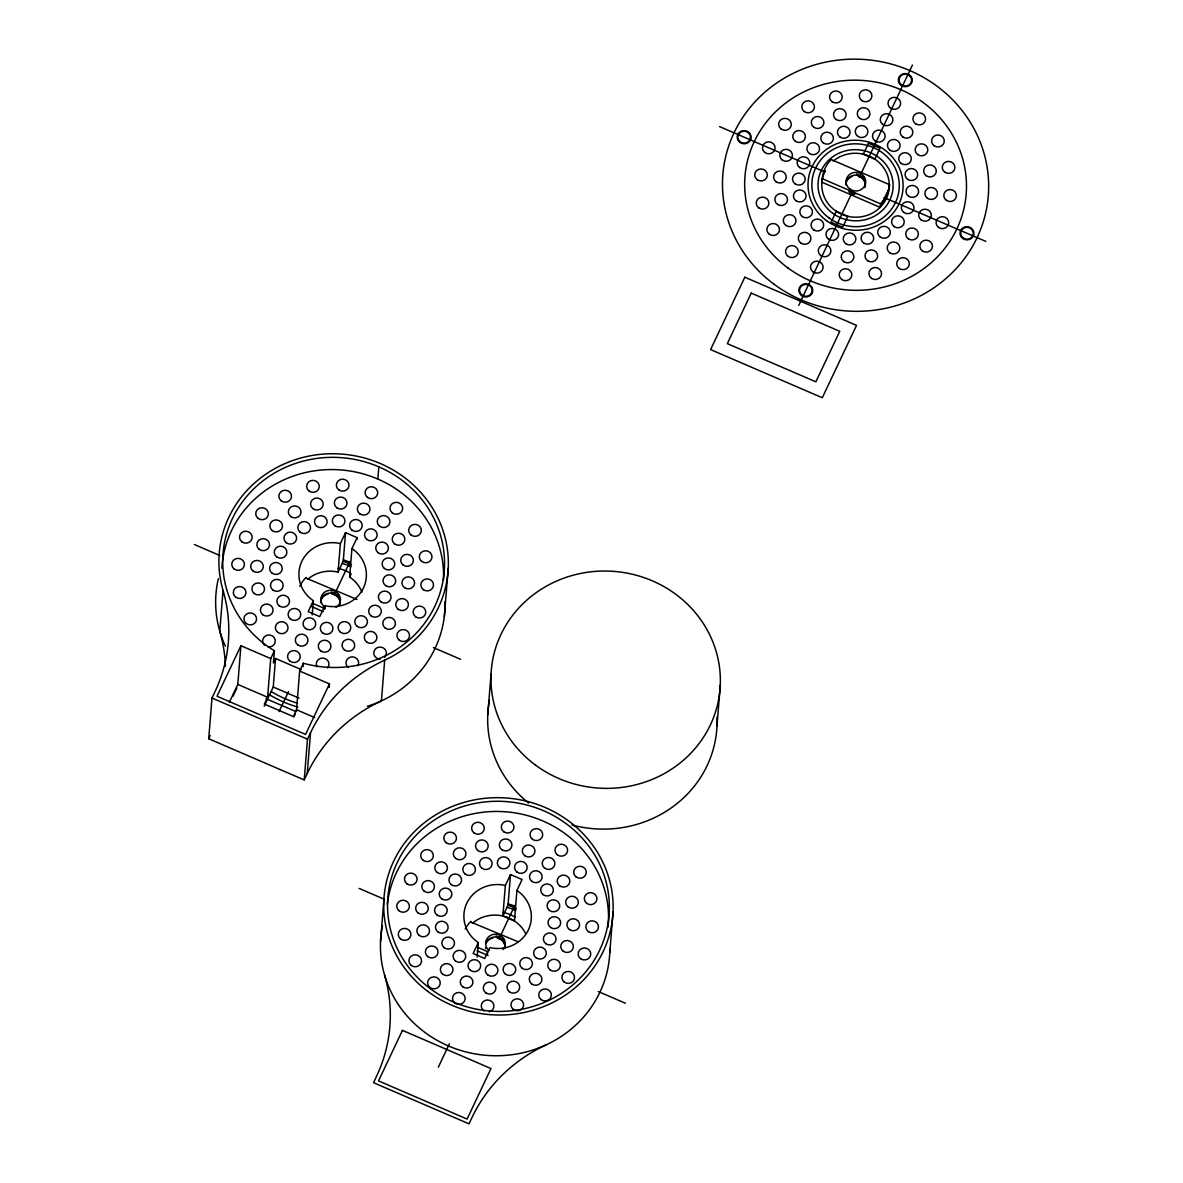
<?xml version="1.0" encoding="UTF-8"?>
<svg xmlns="http://www.w3.org/2000/svg" width="1183" height="1183" viewBox="0 0 1183 1183"><rect width="100%" height="100%" fill="white"/><g stroke="black" fill="none" stroke-linecap="round" stroke-linejoin="round"><path stroke-width="1.5" d="M208.711 738.754L211.994 698.014L215.025 691.597A158.507 150.049 4.6 0 0 223.055 590.465A114.766 108.644 4.6 0 1 296.061 459.418A114.766 108.644 4.6 0 1 439.411 521.23A114.766 108.644 4.6 0 1 384.682 660.158L381.414 700.883A158.507 150.049 4.6 0 0 307.24 773.505L304.208 779.922L208.711 738.754L210.234 735.53M223.055 590.465L219.772 631.19A158.507 150.049 4.6 0 1 225.421 666.34M229.31 702.347L237.798 684.41L240.903 645.726L270.715 658.576L267.595 697.275L264.371 704.092L293.31 716.573L296.534 709.741L299.654 671.042L303.351 663.249A110.951 105.036 4.6 0 0 443.27 547.463A110.951 105.036 4.6 0 0 272.874 473.999A110.951 105.036 4.6 0 0 274.412 650.768L273.421 662.983L275.55 658.502L301.266 669.593M264.208 706.133L273.243 687.012L275.55 658.502M305.998 578.147L356.985 599.441M303.07 666.739L303.351 663.249M312.194 614.953L313.347 600.698A33.76 31.956 4.6 0 1 301.828 561.348A33.76 31.956 4.6 0 1 340.364 543.574L345.54 532.646L357.118 537.644L356.97 539.418M304.208 779.922L307.491 739.198L310.523 732.765A158.507 150.049 4.6 0 1 384.682 660.158M307.24 773.505L310.523 732.765M324.63 609.26L324.778 607.471M307.891 579.093A33.76 31.956 4.6 0 1 338.072 572.084L340.364 543.574M329.17 687.412L329.466 683.907L299.654 671.042M338.072 572.084L343.247 561.171L345.54 532.646M361.924 592.121A33.76 31.956 4.6 0 0 349.65 577.082L351.942 548.572L357.118 537.644M377.85 479.056L378.841 466.841M380.542 941.461L383.81 900.721M444.305 616.624L448.224 568.461M470.804 922.075L518.154 941.801M487.751 714.828L491.034 674.088M477.148 956.973L478.316 942.585A33.76 31.956 4.6 0 1 466.797 903.235A33.76 31.956 4.6 0 1 505.333 885.461L510.509 874.548L522.073 879.531L516.912 890.459L514.457 921.01L502.879 916.012L505.333 885.461M502.879 916.012L508.039 905.099L510.509 874.548M609.763 952.685L613.045 911.945M716.987 726.051L720.27 685.312M822.229 178.677L821.934 182.241L880.152 207.35L889.202 188.23L889.483 184.666L831.265 159.572A33.76 31.956 4.6 0 0 822.229 178.677L880.433 203.787L880.152 207.35M240.903 645.726L217.007 696.24L305.569 734.421L329.466 683.907M233.007 696.225L236.866 688.077M270.715 658.576L274.412 650.768M313.347 600.698L308.172 611.626L319.75 616.609L324.911 605.696A33.76 31.956 4.6 0 0 363.462 587.921A33.76 31.956 4.6 0 0 351.942 548.572M279.04 711.619L288.504 691.582M334.301 594.798L350.079 561.437M349.65 577.082L351.129 573.962M293.902 717.016L295.41 713.837M478.316 942.585L473.141 953.513L484.719 958.511L489.88 947.583A33.76 31.956 4.6 0 0 528.431 929.808A33.76 31.956 4.6 0 0 516.912 890.459M438.316 1067.214L449.363 1043.85M499.108 938.725L514.886 905.35M798.732 305.391L851.612 193.583M859.509 176.903L912.404 65.095M856.448 174.108L864.241 177.48M719.56 126.596L824.684 171.934M884.041 197.517L985.794 241.391M343.247 561.171L351.514 564.735M331.225 592.018L339.033 595.389M194.337 544.505L219.772 555.478M433.436 647.604L460.571 659.301M312.77 603.389L324.896 608.624M311.277 606.435L323.329 611.626M273.243 687.012L298.974 698.103M237.798 684.41L267.595 697.275M296.534 709.741L314.752 717.593M266.027 698.695L296.105 711.663M211.994 698.014L307.491 739.198M508.039 905.099L516.32 908.662M496.032 935.945L503.84 939.302M359.144 888.433L384.579 899.391M598.243 991.517L625.378 1003.228M477.577 947.317L487.278 951.502M477.296 950.881L488.135 955.553M833.246 161.065A33.76 31.956 4.6 0 1 887.516 175.217A33.76 31.956 4.6 0 1 853.298 217.125A33.76 31.956 4.6 0 1 825.35 170.736M854.244 194.456A9.834 9.301 4.6 0 1 849.202 192.267M846.599 181.369A9.834 9.301 4.6 0 1 852.056 176.518M858.252 176.311A9.834 9.301 4.6 0 1 865.276 183.912M889.483 184.666A33.76 31.956 4.6 0 1 880.433 203.787M845.83 184.873A9.834 9.301 4.6 0 1 856.965 175.217A9.834 9.301 4.6 0 1 864.921 187.52M856.196 193.716A9.834 9.301 4.6 0 1 848.61 190.877M296.977 703.072A110.951 105.036 4.6 0 1 271.188 691.523M342.316 563.404A43.741 41.42 4.6 0 1 350.981 566.79M343.351 559.943A47.557 45.013 4.6 0 1 349.724 562.191M338.013 568.387A37.56 35.564 4.6 0 1 350.375 573.223M321.377 599.278A9.834 9.301 4.6 0 1 328.179 594.058M331.669 593.94A9.834 9.301 4.6 0 1 340.053 601.822M299.817 586.295A33.76 31.956 4.6 0 1 306.042 577.481M320.608 602.783A9.834 9.301 4.6 0 1 331.743 593.127A9.834 9.301 4.6 0 1 339.713 605.43M325.059 607.204A9.834 9.301 4.6 0 1 323.343 593.289A9.834 9.301 4.6 0 1 338.131 593.615A9.834 9.301 4.6 0 1 335.957 607.456M445.03 601.452A114.766 108.644 4.6 0 1 367.425 706.295M297.805 707.079A114.766 108.644 4.6 0 1 268.763 694.317M225.435 646.258A114.766 108.644 4.6 0 1 218.352 578.694M221.872 568.254A110.951 105.036 4.6 0 1 337.909 469.725A110.951 105.036 4.6 0 1 443.462 580.054M380.394 659.064A6.344 6.004 4.6 0 1 373.917 651.67A6.344 6.004 4.6 0 1 383.129 647.811A6.344 6.004 4.6 0 1 384.652 657.275M348.334 667.537A6.344 6.004 4.6 0 1 347.137 659.419A6.344 6.004 4.6 0 1 355.595 657.792A6.344 6.004 4.6 0 1 357.961 665.689M316.97 666.798A6.344 6.004 4.6 0 1 318.981 659.168A6.344 6.004 4.6 0 1 327.262 660.055A6.344 6.004 4.6 0 1 327.528 667.951M264.711 645.4A6.344 6.004 4.6 0 1 265.879 635.7A6.344 6.004 4.6 0 1 275.195 639.973A6.344 6.004 4.6 0 1 267.979 646.894M609.881 948.5A114.766 108.644 4.6 0 1 484.054 1055.147A114.766 108.644 4.6 0 1 382.479 925.668M384.579 975.117A158.507 150.049 4.6 0 1 376.549 1076.249L373.517 1082.682L469.015 1123.85L472.047 1117.432A158.507 150.049 4.6 0 1 546.221 1044.811M387.344 904.241A110.951 105.036 4.6 0 1 508.705 812.07A110.951 105.036 4.6 0 1 608.062 927.088M472.431 923.243A33.76 31.956 4.6 0 1 525.74 933.801M484.098 1010.977A6.344 6.004 4.6 0 1 483.27 1001.572A6.344 6.004 4.6 0 1 493.119 1003.11A6.344 6.004 4.6 0 1 489.274 1011.79M465.23 929.01A33.76 31.956 4.6 0 1 470.849 921.394M485.666 943.99A9.834 9.301 4.6 0 1 497.525 937.232A9.834 9.301 4.6 0 1 504.771 948.515M485.725 948.589A9.834 9.301 4.6 0 1 485.518 947.657M489.126 950.585A9.834 9.301 4.6 0 1 487.914 937.454A9.834 9.301 4.6 0 1 501.755 936.433A9.834 9.301 4.6 0 1 502.967 949.55M487.78 953.173A9.834 9.301 4.6 0 1 487.337 952.655M486.849 942.038A9.834 9.301 4.6 0 1 492.986 937.986M497.156 937.986A9.834 9.301 4.6 0 1 504.549 944.448M502.819 912.315A37.56 35.564 4.6 0 1 515.182 917.15M508.158 903.871A47.557 45.013 4.6 0 1 514.531 906.119M507.123 907.317A43.741 41.42 4.6 0 1 515.788 910.718M717.002 716.972A114.766 108.644 4.6 0 1 572.01 824.98M528.594 803.035A114.766 108.644 4.6 0 1 489.451 700.351M744.817 277.206L710.584 349.577L822.289 397.739L856.522 325.369L744.817 277.206M402.442 1030.378L378.53 1080.892L467.093 1119.074L490.989 1068.56L402.442 1030.378M751.22 293.118L727.323 343.632L815.871 381.813L839.767 331.299L751.22 293.118M836.263 211.313L831.102 222.227L842.68 227.225L847.841 216.297L836.263 211.313M868.455 143.261L863.294 154.174L874.873 159.173L880.034 148.245L868.455 143.261M787.745 267.816A110.951 105.036 4.6 0 0 965.491 200.223A110.951 105.036 4.6 0 0 813.46 87.69A110.951 105.036 4.6 0 0 787.745 267.816M828.825 217.805A43.741 41.42 4.6 0 0 898.903 191.143A43.741 41.42 4.6 0 0 838.969 146.781A43.741 41.42 4.6 0 0 828.825 217.805M826.503 220.629A47.557 45.013 4.6 0 0 902.673 191.661A47.557 45.013 4.6 0 0 837.52 143.424A47.557 45.013 4.6 0 0 826.503 220.629M832.61 213.206A37.56 35.564 4.6 0 0 892.781 190.315A37.56 35.564 4.6 0 0 841.305 152.208A37.56 35.564 4.6 0 0 832.61 213.206M849.793 188.955A9.834 9.301 4.6 0 0 865.586 183.069A9.834 9.301 4.6 0 0 852.189 173.014A9.834 9.301 4.6 0 0 849.793 188.955M903.782 212.422A6.344 6.004 4.6 0 0 913.941 208.563A6.344 6.004 4.6 0 0 905.246 202.13A6.344 6.004 4.6 0 0 903.782 212.422M908.559 196.23A6.344 6.004 4.6 0 0 918.6 192.104A6.344 6.004 4.6 0 0 909.712 185.908A6.344 6.004 4.6 0 0 908.559 196.23M907.79 179.446A6.344 6.004 4.6 0 0 917.697 175.04A6.344 6.004 4.6 0 0 908.633 169.08A6.344 6.004 4.6 0 0 907.79 179.446M901.195 163.446A6.344 6.004 4.6 0 0 911.294 159.454A6.344 6.004 4.6 0 0 902.511 153.139A6.344 6.004 4.6 0 0 901.195 163.446M890.119 150.315A6.344 6.004 4.6 0 0 900.086 146.041A6.344 6.004 4.6 0 0 891.124 139.964A6.344 6.004 4.6 0 0 890.119 150.315M874.947 140.807A6.344 6.004 4.6 0 0 885.106 136.947A6.344 6.004 4.6 0 0 876.411 130.514A6.344 6.004 4.6 0 0 874.947 140.807M857.852 136.385A6.344 6.004 4.6 0 0 867.893 132.245A6.344 6.004 4.6 0 0 859.006 126.049A6.344 6.004 4.6 0 0 857.852 136.385M840.181 137.198A6.344 6.004 4.6 0 0 850.074 132.792A6.344 6.004 4.6 0 0 841.024 126.832A6.344 6.004 4.6 0 0 840.181 137.198M823.294 142.951A6.344 6.004 4.6 0 0 833.379 138.958A6.344 6.004 4.6 0 0 824.595 132.644A6.344 6.004 4.6 0 0 823.294 142.951M809.556 153.568A6.344 6.004 4.6 0 0 819.523 149.295A6.344 6.004 4.6 0 0 810.562 143.217A6.344 6.004 4.6 0 0 809.556 153.568M799.604 167.498A6.344 6.004 4.6 0 0 809.764 163.638A6.344 6.004 4.6 0 0 801.068 157.206A6.344 6.004 4.6 0 0 799.604 167.498M795.109 183.897A6.344 6.004 4.6 0 0 805.15 179.757A6.344 6.004 4.6 0 0 796.263 173.561A6.344 6.004 4.6 0 0 795.109 183.897M796.174 200.888A6.344 6.004 4.6 0 0 806.081 196.482A6.344 6.004 4.6 0 0 797.017 190.522A6.344 6.004 4.6 0 0 796.174 200.888M802.34 216.578A6.344 6.004 4.6 0 0 812.425 212.57A6.344 6.004 4.6 0 0 803.641 206.256A6.344 6.004 4.6 0 0 802.34 216.578M813.697 229.916A6.344 6.004 4.6 0 0 823.664 225.642A6.344 6.004 4.6 0 0 814.703 219.565A6.344 6.004 4.6 0 0 813.697 229.916M828.44 239.114A6.344 6.004 4.6 0 0 838.599 235.24A6.344 6.004 4.6 0 0 829.904 228.822A6.344 6.004 4.6 0 0 828.44 239.114M845.815 243.742A6.344 6.004 4.6 0 0 855.856 239.617A6.344 6.004 4.6 0 0 846.969 233.421A6.344 6.004 4.6 0 0 845.815 243.742M863.782 243.121A6.344 6.004 4.6 0 0 873.69 238.715A6.344 6.004 4.6 0 0 864.64 232.77A6.344 6.004 4.6 0 0 863.782 243.121M880.241 237.073A6.344 6.004 4.6 0 0 890.326 233.066A6.344 6.004 4.6 0 0 881.557 226.752A6.344 6.004 4.6 0 0 880.241 237.073M894.259 226.663A6.344 6.004 4.6 0 0 904.226 222.389A6.344 6.004 4.6 0 0 895.265 216.312A6.344 6.004 4.6 0 0 894.259 226.663M921.143 219.905A6.344 6.004 4.6 0 0 931.302 216.045A6.344 6.004 4.6 0 0 922.607 209.613A6.344 6.004 4.6 0 0 921.143 219.905M927.472 198.286A6.344 6.004 4.6 0 0 937.498 194.16A6.344 6.004 4.6 0 0 928.625 187.964A6.344 6.004 4.6 0 0 927.472 198.286M926.393 175.868A6.344 6.004 4.6 0 0 936.3 171.461A6.344 6.004 4.6 0 0 927.235 165.502A6.344 6.004 4.6 0 0 926.393 175.868M917.668 154.589A6.344 6.004 4.6 0 0 927.768 150.596A6.344 6.004 4.6 0 0 918.984 144.282A6.344 6.004 4.6 0 0 917.668 154.589M902.851 137.036A6.344 6.004 4.6 0 0 912.832 132.762A6.344 6.004 4.6 0 0 903.856 126.699A6.344 6.004 4.6 0 0 902.851 137.036M882.695 124.422A6.344 6.004 4.6 0 0 892.854 120.562A6.344 6.004 4.6 0 0 884.159 114.13A6.344 6.004 4.6 0 0 882.695 124.422M859.864 118.477A6.344 6.004 4.6 0 0 869.889 114.352A6.344 6.004 4.6 0 0 861.017 108.156A6.344 6.004 4.6 0 0 859.864 118.477M836.248 119.542A6.344 6.004 4.6 0 0 846.141 115.135A6.344 6.004 4.6 0 0 837.091 109.176A6.344 6.004 4.6 0 0 836.248 119.542M813.8 127.261A6.344 6.004 4.6 0 0 823.886 123.269A6.344 6.004 4.6 0 0 815.117 116.954A6.344 6.004 4.6 0 0 813.8 127.261M795.434 141.383A6.344 6.004 4.6 0 0 805.401 137.11A6.344 6.004 4.6 0 0 796.44 131.032A6.344 6.004 4.6 0 0 795.434 141.383M782.244 160.016A6.344 6.004 4.6 0 0 792.388 156.156A6.344 6.004 4.6 0 0 783.708 149.723A6.344 6.004 4.6 0 0 782.244 160.016M776.196 181.842A6.344 6.004 4.6 0 0 786.237 177.701A6.344 6.004 4.6 0 0 777.364 171.505A6.344 6.004 4.6 0 0 776.196 181.842M777.571 204.452A6.344 6.004 4.6 0 0 787.479 200.045A6.344 6.004 4.6 0 0 778.414 194.101A6.344 6.004 4.6 0 0 777.571 204.452M785.852 225.435A6.344 6.004 4.6 0 0 795.952 221.428A6.344 6.004 4.6 0 0 787.168 215.114A6.344 6.004 4.6 0 0 785.852 225.435M800.965 243.18A6.344 6.004 4.6 0 0 810.932 238.907A6.344 6.004 4.6 0 0 801.956 232.844A6.344 6.004 4.6 0 0 800.965 243.18M820.691 255.498A6.344 6.004 4.6 0 0 830.85 251.624A6.344 6.004 4.6 0 0 822.155 245.206A6.344 6.004 4.6 0 0 820.691 255.498M843.804 261.65A6.344 6.004 4.6 0 0 853.845 257.51A6.344 6.004 4.6 0 0 844.973 251.314A6.344 6.004 4.6 0 0 843.804 261.65M867.73 260.778A6.344 6.004 4.6 0 0 877.623 256.371A6.344 6.004 4.6 0 0 868.573 250.426A6.344 6.004 4.6 0 0 867.73 260.778M889.734 252.763A6.344 6.004 4.6 0 0 899.819 248.755A6.344 6.004 4.6 0 0 891.036 242.441A6.344 6.004 4.6 0 0 889.734 252.763M908.381 238.848A6.344 6.004 4.6 0 0 918.348 234.574A6.344 6.004 4.6 0 0 909.387 228.496A6.344 6.004 4.6 0 0 908.381 238.848M938.503 227.387A6.344 6.004 4.6 0 0 948.662 223.528A6.344 6.004 4.6 0 0 939.982 217.095A6.344 6.004 4.6 0 0 938.503 227.387M946.385 200.356A6.344 6.004 4.6 0 0 956.411 196.215A6.344 6.004 4.6 0 0 947.539 190.019A6.344 6.004 4.6 0 0 946.385 200.356M944.995 172.304A6.344 6.004 4.6 0 0 954.903 167.882A6.344 6.004 4.6 0 0 945.838 161.938A6.344 6.004 4.6 0 0 944.995 172.304M934.141 145.746A6.344 6.004 4.6 0 0 944.241 141.738A6.344 6.004 4.6 0 0 935.457 135.424A6.344 6.004 4.6 0 0 934.141 145.746M915.598 123.771A6.344 6.004 4.6 0 0 925.564 119.498A6.344 6.004 4.6 0 0 916.588 113.42A6.344 6.004 4.6 0 0 915.598 123.771M890.444 108.037A6.344 6.004 4.6 0 0 900.603 104.178A6.344 6.004 4.6 0 0 891.908 97.745A6.344 6.004 4.6 0 0 890.444 108.037M861.86 100.585A6.344 6.004 4.6 0 0 871.901 96.444A6.344 6.004 4.6 0 0 863.028 90.263A6.344 6.004 4.6 0 0 861.86 100.585M832.3 101.886A6.344 6.004 4.6 0 0 842.207 97.479A6.344 6.004 4.6 0 0 833.157 91.535A6.344 6.004 4.6 0 0 832.3 101.886M804.307 111.572A6.344 6.004 4.6 0 0 814.407 107.579A6.344 6.004 4.6 0 0 805.623 101.265A6.344 6.004 4.6 0 0 804.307 111.572M781.312 129.198A6.344 6.004 4.6 0 0 791.279 124.925A6.344 6.004 4.6 0 0 782.318 118.847A6.344 6.004 4.6 0 0 781.312 129.198M764.869 152.533A6.344 6.004 4.6 0 0 775.028 148.659A6.344 6.004 4.6 0 0 766.347 142.241A6.344 6.004 4.6 0 0 764.869 152.533M757.297 179.772A6.344 6.004 4.6 0 0 767.323 175.646A6.344 6.004 4.6 0 0 758.451 169.45A6.344 6.004 4.6 0 0 757.297 179.772M758.968 208.031A6.344 6.004 4.6 0 0 768.876 203.624A6.344 6.004 4.6 0 0 759.811 197.665A6.344 6.004 4.6 0 0 758.968 208.031M769.379 234.278A6.344 6.004 4.6 0 0 779.479 230.286A6.344 6.004 4.6 0 0 770.695 223.971A6.344 6.004 4.6 0 0 769.379 234.278M788.218 256.46A6.344 6.004 4.6 0 0 798.2 252.186A6.344 6.004 4.6 0 0 789.224 246.108A6.344 6.004 4.6 0 0 788.218 256.46M812.943 271.883A6.344 6.004 4.6 0 0 823.087 268.009A6.344 6.004 4.6 0 0 814.407 261.576A6.344 6.004 4.6 0 0 812.943 271.883M841.808 279.543A6.344 6.004 4.6 0 0 851.834 275.402A6.344 6.004 4.6 0 0 842.961 269.206A6.344 6.004 4.6 0 0 841.808 279.543M871.664 278.434A6.344 6.004 4.6 0 0 881.557 274.027A6.344 6.004 4.6 0 0 872.507 268.083A6.344 6.004 4.6 0 0 871.664 278.434M899.213 268.452A6.344 6.004 4.6 0 0 909.313 264.445A6.344 6.004 4.6 0 0 900.529 258.131A6.344 6.004 4.6 0 0 899.213 268.452M922.503 251.033A6.344 6.004 4.6 0 0 932.47 246.759A6.344 6.004 4.6 0 0 923.509 240.681A6.344 6.004 4.6 0 0 922.503 251.033M774.185 284.334A133.147 126.049 4.6 0 0 987.465 203.21A133.147 126.049 4.6 0 0 805.046 68.17A133.147 126.049 4.6 0 0 774.185 284.334M399.262 640.195A6.344 6.004 4.6 0 0 409.495 636.528A6.344 6.004 4.6 0 0 400.948 629.933A6.344 6.004 4.6 0 0 399.262 640.195M289.983 661.238A6.344 6.004 4.6 0 0 300.171 657.452A6.344 6.004 4.6 0 0 291.521 650.961A6.344 6.004 4.6 0 0 289.983 661.238M246.256 623.53A6.344 6.004 4.6 0 0 256.519 619.907A6.344 6.004 4.6 0 0 248.001 613.282A6.344 6.004 4.6 0 0 246.256 623.53M235.58 597.09A6.344 6.004 4.6 0 0 245.872 593.555A6.344 6.004 4.6 0 0 237.428 586.857A6.344 6.004 4.6 0 0 235.58 597.09M234.367 569.171A6.344 6.004 4.6 0 0 244.408 565.03A6.344 6.004 4.6 0 0 235.521 558.834A6.344 6.004 4.6 0 0 234.367 569.171M241.923 541.888A6.344 6.004 4.6 0 0 252.097 538.102A6.344 6.004 4.6 0 0 243.461 531.611A6.344 6.004 4.6 0 0 241.923 541.888M258.071 518.361A6.344 6.004 4.6 0 0 268.319 514.694A6.344 6.004 4.6 0 0 259.772 508.099A6.344 6.004 4.6 0 0 258.071 518.361M281.184 500.823A6.344 6.004 4.6 0 0 291.447 497.2A6.344 6.004 4.6 0 0 282.929 490.575A6.344 6.004 4.6 0 0 281.184 500.823M308.926 490.945A6.344 6.004 4.6 0 0 319.218 487.411A6.344 6.004 4.6 0 0 310.759 480.712A6.344 6.004 4.6 0 0 308.926 490.945M338.944 489.984A6.344 6.004 4.6 0 0 348.97 485.843A6.344 6.004 4.6 0 0 340.098 479.647A6.344 6.004 4.6 0 0 338.944 489.984M367.484 497.407A6.344 6.004 4.6 0 0 377.673 493.607A6.344 6.004 4.6 0 0 369.037 487.13A6.344 6.004 4.6 0 0 367.484 497.407M392.357 512.934A6.344 6.004 4.6 0 0 402.59 509.267A6.344 6.004 4.6 0 0 394.043 502.671A6.344 6.004 4.6 0 0 392.357 512.934M411.019 534.982A6.344 6.004 4.6 0 0 421.281 531.374A6.344 6.004 4.6 0 0 412.763 524.734A6.344 6.004 4.6 0 0 411.019 534.982M421.606 561.363A6.344 6.004 4.6 0 0 431.913 557.829A6.344 6.004 4.6 0 0 423.455 551.115A6.344 6.004 4.6 0 0 421.606 561.363M423.455 589.74A6.344 6.004 4.6 0 0 433.496 585.6A6.344 6.004 4.6 0 0 424.608 579.404A6.344 6.004 4.6 0 0 423.455 589.74M415.544 616.757A6.344 6.004 4.6 0 0 425.732 612.957A6.344 6.004 4.6 0 0 417.096 606.48A6.344 6.004 4.6 0 0 415.544 616.757M385.14 628.01A6.344 6.004 4.6 0 0 395.373 624.343A6.344 6.004 4.6 0 0 386.826 617.748A6.344 6.004 4.6 0 0 385.14 628.01M366.612 641.999A6.344 6.004 4.6 0 0 376.859 638.391A6.344 6.004 4.6 0 0 368.357 631.752A6.344 6.004 4.6 0 0 366.612 641.999M344.342 649.837A6.344 6.004 4.6 0 0 354.634 646.317A6.344 6.004 4.6 0 0 346.175 639.604A6.344 6.004 4.6 0 0 344.342 649.837M320.889 651.034A6.344 6.004 4.6 0 0 330.929 646.894A6.344 6.004 4.6 0 0 322.042 640.698A6.344 6.004 4.6 0 0 320.889 651.034M297.732 644.868A6.344 6.004 4.6 0 0 307.92 641.068A6.344 6.004 4.6 0 0 299.269 634.576A6.344 6.004 4.6 0 0 297.732 644.868M277.709 632.343A6.344 6.004 4.6 0 0 287.957 628.691A6.344 6.004 4.6 0 0 279.41 622.081A6.344 6.004 4.6 0 0 277.709 632.343M262.744 614.672A6.344 6.004 4.6 0 0 272.992 611.049A6.344 6.004 4.6 0 0 264.474 604.424A6.344 6.004 4.6 0 0 262.744 614.672M254.182 593.511A6.344 6.004 4.6 0 0 264.474 589.992A6.344 6.004 4.6 0 0 256.031 583.278A6.344 6.004 4.6 0 0 254.182 593.511M253.28 571.226A6.344 6.004 4.6 0 0 263.306 567.086A6.344 6.004 4.6 0 0 254.434 560.89A6.344 6.004 4.6 0 0 253.28 571.226M259.284 549.385A6.344 6.004 4.6 0 0 269.473 545.585A6.344 6.004 4.6 0 0 260.822 539.093A6.344 6.004 4.6 0 0 259.284 549.385M272.194 530.546A6.344 6.004 4.6 0 0 282.426 526.879A6.344 6.004 4.6 0 0 273.879 520.283A6.344 6.004 4.6 0 0 272.194 530.546M290.678 516.513A6.344 6.004 4.6 0 0 300.94 512.89A6.344 6.004 4.6 0 0 292.423 506.265A6.344 6.004 4.6 0 0 290.678 516.513M312.859 508.601A6.344 6.004 4.6 0 0 323.151 505.067A6.344 6.004 4.6 0 0 314.693 498.368A6.344 6.004 4.6 0 0 312.859 508.601M336.933 507.877A6.344 6.004 4.6 0 0 346.974 503.736A6.344 6.004 4.6 0 0 338.101 497.54A6.344 6.004 4.6 0 0 336.933 507.877M359.736 513.792A6.344 6.004 4.6 0 0 369.924 509.991A6.344 6.004 4.6 0 0 361.273 503.514A6.344 6.004 4.6 0 0 359.736 513.792M379.61 526.198A6.344 6.004 4.6 0 0 389.858 522.546A6.344 6.004 4.6 0 0 381.31 515.936A6.344 6.004 4.6 0 0 379.61 526.198M394.545 543.84A6.344 6.004 4.6 0 0 404.808 540.217A6.344 6.004 4.6 0 0 396.29 533.592A6.344 6.004 4.6 0 0 394.545 543.84M403.004 564.927A6.344 6.004 4.6 0 0 413.311 561.393A6.344 6.004 4.6 0 0 404.852 554.694A6.344 6.004 4.6 0 0 403.004 564.927M404.542 587.685A6.344 6.004 4.6 0 0 414.582 583.544A6.344 6.004 4.6 0 0 405.71 577.348A6.344 6.004 4.6 0 0 404.542 587.685M398.183 609.275A6.344 6.004 4.6 0 0 408.372 605.474A6.344 6.004 4.6 0 0 399.736 598.982A6.344 6.004 4.6 0 0 398.183 609.275M371.018 615.825A6.344 6.004 4.6 0 0 381.266 612.158A6.344 6.004 4.6 0 0 372.719 605.563A6.344 6.004 4.6 0 0 371.018 615.825M357.118 626.325A6.344 6.004 4.6 0 0 367.381 622.702A6.344 6.004 4.6 0 0 358.863 616.062A6.344 6.004 4.6 0 0 357.118 626.325M340.408 632.18A6.344 6.004 4.6 0 0 350.7 628.661A6.344 6.004 4.6 0 0 342.242 621.947A6.344 6.004 4.6 0 0 340.408 632.18M322.9 633.142A6.344 6.004 4.6 0 0 332.926 629.001A6.344 6.004 4.6 0 0 324.053 622.805A6.344 6.004 4.6 0 0 322.9 633.142M305.48 628.484A6.344 6.004 4.6 0 0 315.669 624.683A6.344 6.004 4.6 0 0 307.018 618.191A6.344 6.004 4.6 0 0 305.48 628.484M290.456 619.079A6.344 6.004 4.6 0 0 300.689 615.411A6.344 6.004 4.6 0 0 292.142 608.816A6.344 6.004 4.6 0 0 290.456 619.079M279.218 605.814A6.344 6.004 4.6 0 0 289.465 602.206A6.344 6.004 4.6 0 0 280.962 595.567A6.344 6.004 4.6 0 0 279.218 605.814M272.785 589.947A6.344 6.004 4.6 0 0 283.077 586.413A6.344 6.004 4.6 0 0 274.633 579.7A6.344 6.004 4.6 0 0 272.785 589.947M272.194 573.282A6.344 6.004 4.6 0 0 282.219 569.141A6.344 6.004 4.6 0 0 273.347 562.96A6.344 6.004 4.6 0 0 272.194 573.282M276.645 556.868A6.344 6.004 4.6 0 0 286.833 553.067A6.344 6.004 4.6 0 0 278.182 546.59A6.344 6.004 4.6 0 0 276.645 556.868M286.316 542.731A6.344 6.004 4.6 0 0 296.549 539.064A6.344 6.004 4.6 0 0 288.001 532.468A6.344 6.004 4.6 0 0 286.316 542.731M300.171 532.202A6.344 6.004 4.6 0 0 310.434 528.579A6.344 6.004 4.6 0 0 301.916 521.94A6.344 6.004 4.6 0 0 300.171 532.202M316.793 526.258A6.344 6.004 4.6 0 0 327.085 522.723A6.344 6.004 4.6 0 0 318.626 516.025A6.344 6.004 4.6 0 0 316.793 526.258M334.937 525.77A6.344 6.004 4.6 0 0 344.963 521.629A6.344 6.004 4.6 0 0 336.09 515.433A6.344 6.004 4.6 0 0 334.937 525.77M351.987 530.176A6.344 6.004 4.6 0 0 362.175 526.376A6.344 6.004 4.6 0 0 353.525 519.899A6.344 6.004 4.6 0 0 351.987 530.176M366.878 539.463A6.344 6.004 4.6 0 0 377.111 535.81A6.344 6.004 4.6 0 0 368.564 529.215A6.344 6.004 4.6 0 0 366.878 539.463M378.072 552.698A6.344 6.004 4.6 0 0 388.335 549.075A6.344 6.004 4.6 0 0 379.817 542.435A6.344 6.004 4.6 0 0 378.072 552.698M384.401 568.505A6.344 6.004 4.6 0 0 394.693 564.971A6.344 6.004 4.6 0 0 386.25 558.272A6.344 6.004 4.6 0 0 384.401 568.505M385.643 585.629A6.344 6.004 4.6 0 0 395.669 581.489A6.344 6.004 4.6 0 0 386.797 575.293A6.344 6.004 4.6 0 0 385.643 585.629M380.822 601.792A6.344 6.004 4.6 0 0 391.011 597.992A6.344 6.004 4.6 0 0 382.36 591.5A6.344 6.004 4.6 0 0 380.822 601.792M427.669 991.295A114.766 108.644 4.6 0 0 612.01 922.563A114.766 108.644 4.6 0 0 455.618 805.165A114.766 108.644 4.6 0 0 427.669 991.295M430.021 988.47A110.951 105.036 4.6 0 0 608.254 922.03A110.951 105.036 4.6 0 0 457.037 808.521A110.951 105.036 4.6 0 0 430.021 988.47M564.232 982.082A6.344 6.004 4.6 0 0 574.465 978.415A6.344 6.004 4.6 0 0 565.918 971.82A6.344 6.004 4.6 0 0 564.232 982.082M541.075 999.576A6.344 6.004 4.6 0 0 551.322 995.953A6.344 6.004 4.6 0 0 542.805 989.328A6.344 6.004 4.6 0 0 541.075 999.576M513.245 1009.38A6.344 6.004 4.6 0 0 523.537 1005.861A6.344 6.004 4.6 0 0 515.078 999.147A6.344 6.004 4.6 0 0 513.245 1009.38M454.952 1003.14A6.344 6.004 4.6 0 0 465.126 999.339A6.344 6.004 4.6 0 0 456.49 992.848A6.344 6.004 4.6 0 0 454.952 1003.14M429.947 987.509A6.344 6.004 4.6 0 0 440.194 983.842A6.344 6.004 4.6 0 0 431.647 977.247A6.344 6.004 4.6 0 0 429.947 987.509M411.226 965.417A6.344 6.004 4.6 0 0 421.488 961.794A6.344 6.004 4.6 0 0 412.971 955.169A6.344 6.004 4.6 0 0 411.226 965.417M400.549 938.977A6.344 6.004 4.6 0 0 410.841 935.442A6.344 6.004 4.6 0 0 402.397 928.744A6.344 6.004 4.6 0 0 400.549 938.977M399.336 911.058A6.344 6.004 4.6 0 0 409.377 906.917A6.344 6.004 4.6 0 0 400.49 900.721A6.344 6.004 4.6 0 0 399.336 911.058M406.893 883.79A6.344 6.004 4.6 0 0 417.067 879.989A6.344 6.004 4.6 0 0 408.431 873.498A6.344 6.004 4.6 0 0 406.893 883.79M423.041 860.248A6.344 6.004 4.6 0 0 433.289 856.581A6.344 6.004 4.6 0 0 424.741 849.985A6.344 6.004 4.6 0 0 423.041 860.248M446.154 842.71A6.344 6.004 4.6 0 0 456.416 839.087A6.344 6.004 4.6 0 0 447.899 832.462A6.344 6.004 4.6 0 0 446.154 842.71M473.895 832.832A6.344 6.004 4.6 0 0 484.187 829.313A6.344 6.004 4.6 0 0 475.729 822.599A6.344 6.004 4.6 0 0 473.895 832.832M503.914 831.871A6.344 6.004 4.6 0 0 513.94 827.73A6.344 6.004 4.6 0 0 505.067 821.534A6.344 6.004 4.6 0 0 503.914 831.871M532.454 839.294A6.344 6.004 4.6 0 0 542.642 835.509A6.344 6.004 4.6 0 0 534.006 829.017A6.344 6.004 4.6 0 0 532.454 839.294M557.311 854.821A6.344 6.004 4.6 0 0 567.559 851.154A6.344 6.004 4.6 0 0 559.012 844.558A6.344 6.004 4.6 0 0 557.311 854.821M575.988 876.869A6.344 6.004 4.6 0 0 586.25 873.261A6.344 6.004 4.6 0 0 577.733 866.621A6.344 6.004 4.6 0 0 575.988 876.869M586.576 903.25A6.344 6.004 4.6 0 0 596.868 899.716A6.344 6.004 4.6 0 0 588.424 893.002A6.344 6.004 4.6 0 0 586.576 903.25M588.424 931.627A6.344 6.004 4.6 0 0 598.45 927.502A6.344 6.004 4.6 0 0 589.578 921.306A6.344 6.004 4.6 0 0 588.424 931.627M580.513 958.644A6.344 6.004 4.6 0 0 590.701 954.858A6.344 6.004 4.6 0 0 582.066 948.367A6.344 6.004 4.6 0 0 580.513 958.644M550.11 969.897A6.344 6.004 4.6 0 0 560.343 966.23A6.344 6.004 4.6 0 0 551.796 959.635A6.344 6.004 4.6 0 0 550.11 969.897M531.581 983.886A6.344 6.004 4.6 0 0 541.829 980.278A6.344 6.004 4.6 0 0 533.326 973.639A6.344 6.004 4.6 0 0 531.581 983.886M509.311 991.738A6.344 6.004 4.6 0 0 519.603 988.204A6.344 6.004 4.6 0 0 511.145 981.491A6.344 6.004 4.6 0 0 509.311 991.738M485.858 992.921A6.344 6.004 4.6 0 0 495.884 988.796A6.344 6.004 4.6 0 0 487.012 982.6A6.344 6.004 4.6 0 0 485.858 992.921M462.701 986.755A6.344 6.004 4.6 0 0 472.889 982.955A6.344 6.004 4.6 0 0 464.239 976.463A6.344 6.004 4.6 0 0 462.701 986.755M442.679 974.23A6.344 6.004 4.6 0 0 452.926 970.578A6.344 6.004 4.6 0 0 444.379 963.982A6.344 6.004 4.6 0 0 442.679 974.23M427.714 956.559A6.344 6.004 4.6 0 0 437.961 952.951A6.344 6.004 4.6 0 0 429.444 946.311A6.344 6.004 4.6 0 0 427.714 956.559M419.152 935.398A6.344 6.004 4.6 0 0 429.444 931.879A6.344 6.004 4.6 0 0 421 925.165A6.344 6.004 4.6 0 0 419.152 935.398M418.25 913.113A6.344 6.004 4.6 0 0 428.276 908.973A6.344 6.004 4.6 0 0 419.403 902.792A6.344 6.004 4.6 0 0 418.25 913.113M424.253 891.272A6.344 6.004 4.6 0 0 434.427 887.472A6.344 6.004 4.6 0 0 425.791 880.98A6.344 6.004 4.6 0 0 424.253 891.272M437.163 872.433A6.344 6.004 4.6 0 0 447.396 868.766A6.344 6.004 4.6 0 0 438.849 862.17A6.344 6.004 4.6 0 0 437.163 872.433M455.647 858.4A6.344 6.004 4.6 0 0 465.91 854.777A6.344 6.004 4.6 0 0 457.392 848.152A6.344 6.004 4.6 0 0 455.647 858.4M477.828 850.488A6.344 6.004 4.6 0 0 488.121 846.969A6.344 6.004 4.6 0 0 479.662 840.255A6.344 6.004 4.6 0 0 477.828 850.488M501.903 849.764A6.344 6.004 4.6 0 0 511.943 845.623A6.344 6.004 4.6 0 0 503.056 839.427A6.344 6.004 4.6 0 0 501.903 849.764M524.705 855.679A6.344 6.004 4.6 0 0 534.893 851.878A6.344 6.004 4.6 0 0 526.243 845.401A6.344 6.004 4.6 0 0 524.705 855.679M544.579 868.085A6.344 6.004 4.6 0 0 554.827 864.433A6.344 6.004 4.6 0 0 546.28 857.823A6.344 6.004 4.6 0 0 544.579 868.085M559.515 885.727A6.344 6.004 4.6 0 0 569.777 882.104A6.344 6.004 4.6 0 0 561.26 875.479A6.344 6.004 4.6 0 0 559.515 885.727M567.973 906.814A6.344 6.004 4.6 0 0 578.265 903.294A6.344 6.004 4.6 0 0 569.822 896.581A6.344 6.004 4.6 0 0 567.973 906.814M569.511 929.572A6.344 6.004 4.6 0 0 579.552 925.431A6.344 6.004 4.6 0 0 570.679 919.25A6.344 6.004 4.6 0 0 569.511 929.572M563.152 951.162A6.344 6.004 4.6 0 0 573.341 947.361A6.344 6.004 4.6 0 0 564.705 940.884A6.344 6.004 4.6 0 0 563.152 951.162M535.988 957.712A6.344 6.004 4.6 0 0 546.235 954.045A6.344 6.004 4.6 0 0 537.688 947.45A6.344 6.004 4.6 0 0 535.988 957.712M522.087 968.212A6.344 6.004 4.6 0 0 532.35 964.589A6.344 6.004 4.6 0 0 523.832 957.949A6.344 6.004 4.6 0 0 522.087 968.212M505.378 974.082A6.344 6.004 4.6 0 0 515.67 970.548A6.344 6.004 4.6 0 0 507.211 963.834A6.344 6.004 4.6 0 0 505.378 974.082M487.869 975.029A6.344 6.004 4.6 0 0 497.895 970.888A6.344 6.004 4.6 0 0 489.023 964.692A6.344 6.004 4.6 0 0 487.869 975.029M470.45 970.371A6.344 6.004 4.6 0 0 480.638 966.57A6.344 6.004 4.6 0 0 471.987 960.078A6.344 6.004 4.6 0 0 470.45 970.371M455.425 960.966A6.344 6.004 4.6 0 0 465.658 957.313A6.344 6.004 4.6 0 0 457.111 950.703A6.344 6.004 4.6 0 0 455.425 960.966M444.187 947.716A6.344 6.004 4.6 0 0 454.435 944.093A6.344 6.004 4.6 0 0 445.917 937.454A6.344 6.004 4.6 0 0 444.187 947.716M437.754 931.834A6.344 6.004 4.6 0 0 448.046 928.3A6.344 6.004 4.6 0 0 439.603 921.601A6.344 6.004 4.6 0 0 437.754 931.834M437.148 915.169A6.344 6.004 4.6 0 0 447.189 911.043A6.344 6.004 4.6 0 0 438.316 904.847A6.344 6.004 4.6 0 0 437.148 915.169M441.614 898.755A6.344 6.004 4.6 0 0 451.802 894.954A6.344 6.004 4.6 0 0 443.152 888.477A6.344 6.004 4.6 0 0 441.614 898.755M451.285 884.618A6.344 6.004 4.6 0 0 461.518 880.951A6.344 6.004 4.6 0 0 452.971 874.355A6.344 6.004 4.6 0 0 451.285 884.618M465.141 874.089A6.344 6.004 4.6 0 0 475.389 870.466A6.344 6.004 4.6 0 0 466.886 863.827A6.344 6.004 4.6 0 0 465.141 874.089M481.762 868.145A6.344 6.004 4.6 0 0 492.054 864.61A6.344 6.004 4.6 0 0 483.596 857.912A6.344 6.004 4.6 0 0 481.762 868.145M499.906 867.657A6.344 6.004 4.6 0 0 509.932 863.516A6.344 6.004 4.6 0 0 501.06 857.335A6.344 6.004 4.6 0 0 499.906 867.657M516.956 872.063A6.344 6.004 4.6 0 0 527.145 868.263A6.344 6.004 4.6 0 0 518.494 861.786A6.344 6.004 4.6 0 0 516.956 872.063M531.847 881.365A6.344 6.004 4.6 0 0 542.08 877.697A6.344 6.004 4.6 0 0 533.533 871.102A6.344 6.004 4.6 0 0 531.847 881.365M543.041 894.585A6.344 6.004 4.6 0 0 553.304 890.962A6.344 6.004 4.6 0 0 544.786 884.337A6.344 6.004 4.6 0 0 543.041 894.585M549.37 910.392A6.344 6.004 4.6 0 0 559.663 906.858A6.344 6.004 4.6 0 0 551.219 900.159A6.344 6.004 4.6 0 0 549.37 910.392M550.613 927.516A6.344 6.004 4.6 0 0 560.638 923.376A6.344 6.004 4.6 0 0 551.766 917.18A6.344 6.004 4.6 0 0 550.613 927.516M545.792 943.679A6.344 6.004 4.6 0 0 555.98 939.879A6.344 6.004 4.6 0 0 547.33 933.387A6.344 6.004 4.6 0 0 545.792 943.679M534.893 764.647A114.766 108.644 4.6 0 0 719.234 695.929A114.766 108.644 4.6 0 0 562.827 578.531A114.766 108.644 4.6 0 0 534.893 764.647M963.11 237.99A6.344 6.004 4.6 0 0 973.254 234.13A6.344 6.004 4.6 0 0 964.574 227.698A6.344 6.004 4.6 0 0 963.11 237.99M962.681 238.448A6.98 6.595 4.6 0 0 973.875 234.264A6.98 6.595 4.6 0 0 964.382 227.136A6.98 6.595 4.6 0 0 962.681 238.448M901.431 84.836A6.344 6.004 4.6 0 0 911.575 80.962A6.344 6.004 4.6 0 0 902.895 74.544A6.344 6.004 4.6 0 0 901.431 84.836M901.002 85.28A6.98 6.595 4.6 0 0 912.197 81.095A6.98 6.595 4.6 0 0 902.703 73.967A6.98 6.595 4.6 0 0 901.002 85.28M740.277 141.916A6.344 6.004 4.6 0 0 750.436 138.056A6.344 6.004 4.6 0 0 741.741 131.624A6.344 6.004 4.6 0 0 740.277 141.916M739.848 142.359A6.98 6.595 4.6 0 0 751.057 138.189A6.98 6.595 4.6 0 0 741.549 131.047A6.98 6.595 4.6 0 0 739.848 142.359M801.956 295.085A6.344 6.004 4.6 0 0 812.115 291.225A6.344 6.004 4.6 0 0 803.42 284.792A6.344 6.004 4.6 0 0 801.956 295.085M801.527 295.528A6.98 6.595 4.6 0 0 812.736 291.358A6.98 6.595 4.6 0 0 803.227 284.216A6.98 6.595 4.6 0 0 801.527 295.528"/></g></svg>
